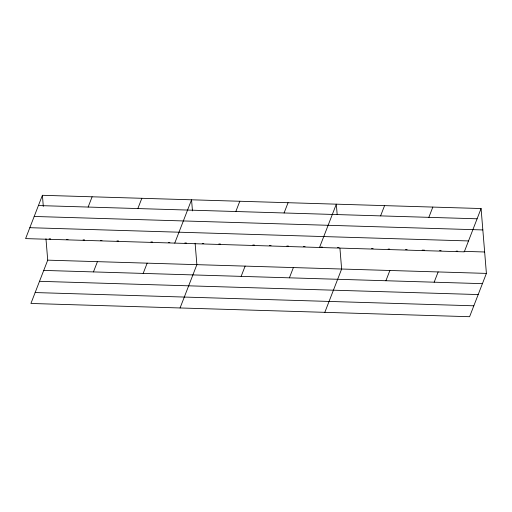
<?xml version="1.0" encoding="UTF-8"?>
<svg xmlns="http://www.w3.org/2000/svg" width="512" height="512" viewBox="0 0 512 512"><rect width="100%" height="100%" fill="white"/><g stroke="black" fill="none" stroke-linecap="round" stroke-linejoin="round"><path stroke-width="0.77" d="M42.4 195.296L25.6 238.605L464.282 251.846L481.082 208.538L42.4 195.296L43.309 206.394M45.965 238.746L47.718 260.154L30.918 303.462L469.6 316.704L486.4 273.395L481.082 208.538M88.141 207.053L92.115 196.794M93.453 271.91L97.434 261.651M137.856 208.557L141.837 198.298M143.174 273.414L147.155 263.155M174.752 243.11L191.552 199.795L192.461 210.893M180.07 307.968L196.87 264.653L195.117 243.251M235.827 211.514L239.808 201.254M241.146 276.371L245.126 266.112M284.083 212.966L288.064 202.707M289.402 277.824L293.382 267.565M319.52 247.482L336.32 204.166L337.165 214.47M324.832 312.339L341.632 269.024L339.942 248.41M380.595 215.885L384.576 205.619M385.907 280.742L389.888 270.477M428.851 217.338L432.826 207.078M434.163 282.195L438.144 271.936M38.419 205.555L477.101 218.797M34.189 216.461L482.835 229.939M29.83 227.699L468.512 240.941M49.12 238.842L50.701 238.893M66.483 239.366L68.058 239.418M83.053 239.866L84.634 239.917M100.416 240.39L101.99 240.442M116.986 240.89L118.566 240.941M150.925 241.914L152.499 241.965M168.282 242.438L169.862 242.49M184.858 242.938L186.432 242.989M202.234 243.462L203.814 243.514M218.848 243.968L220.429 244.013M252.864 244.992L254.445 245.043M269.472 245.498L271.059 245.542M286.88 246.022L288.461 246.067M303.488 246.522L305.075 246.566M320.896 247.046L322.477 247.098M337.504 247.546L339.091 247.597M371.52 248.576L373.107 248.621M388.134 249.075L389.715 249.126M405.536 249.6L407.123 249.651M422.15 250.106L424.525 250.176M439.552 250.63L441.139 250.675M456.166 251.13L457.747 251.174M464.077 251.366L484.646 251.987M47.718 260.154L486.4 273.395M43.738 270.413L482.419 283.654M39.507 281.318L478.189 294.56M35.149 292.557L473.83 305.798"/></g></svg>
